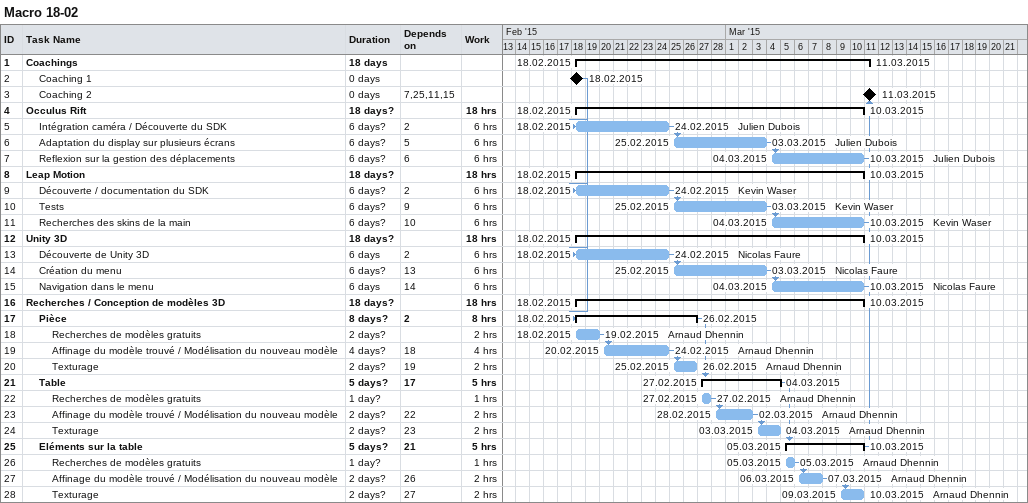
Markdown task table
Macro 18-02

| ID | Level | Task | Duration | Start | Finish | Predecessors | Resources | Work (h) |
|---|---|---|---|---|---|---|---|---|
| 1 | 1 | **Coachings** | 18d | 2015-02-18 | 2015-03-11 |  |  |  |
| 2 | 2 | Coaching 1 | 0d | 2015-02-18 | 2015-02-18 |  |  |  |
| 3 | 2 | Coaching 2 | 0d | 2015-03-11 | 2015-03-11 | 7, 25, 11, 15 |  |  |
| 4 | 1 | **Occulus Rift** | 18d? | 2015-02-18 | 2015-03-10 |  |  | 18 |
| 5 | 2 | Intégration caméra / Découverte du SDK | 6d? | 2015-02-18 | 2015-02-24 | 2 | Julien Dubois | 6 |
| 6 | 2 | Adaptation du display sur plusieurs écrans | 6d? | 2015-02-25 | 2015-03-03 | 5 | Julien Dubois | 6 |
| 7 | 2 | Reflexion sur la gestion des déplacements | 6d? | 2015-03-04 | 2015-03-10 | 6 | Julien Dubois | 6 |
| 8 | 1 | **Leap Motion** | 18d? | 2015-02-18 | 2015-03-10 |  |  | 18 |
| 9 | 2 | Découverte / documentation du SDK | 6d? | 2015-02-18 | 2015-02-24 | 2 | Kevin Waser | 6 |
| 10 | 2 | Tests | 6d? | 2015-02-25 | 2015-03-03 | 9 | Kevin Waser | 6 |
| 11 | 2 | Recherches des skins de la main | 6d? | 2015-03-04 | 2015-03-10 | 10 | Kevin Waser | 6 |
| 12 | 1 | **Unity 3D** | 18d? | 2015-02-18 | 2015-03-10 |  |  | 18 |
| 13 | 2 | Découverte de Unity 3D | 6d | 2015-02-18 | 2015-02-24 | 2 | Nicolas Faure | 6 |
| 14 | 2 | Création du menu | 6d? | 2015-02-25 | 2015-03-03 | 13 | Nicolas Faure | 6 |
| 15 | 2 | Navigation dans le menu | 6d | 2015-03-04 | 2015-03-10 | 14 | Nicolas Faure | 6 |
| 16 | 1 | **Recherches / Conception de modèles 3D** | 18d? | 2015-02-18 | 2015-03-10 |  |  | 18 |
| 17 | 2 | **Pièce** | 8d? | 2015-02-18 | 2015-02-26 | 2 |  | 8 |
| 18 | 3 | Recherches de modèles gratuits | 2d? | 2015-02-18 | 2015-02-19 |  | Arnaud Dhennin | 2 |
| 19 | 3 | Affinage du modèle trouvé / Modélisation du nouveau modèle | 4d? | 2015-02-20 | 2015-02-24 | 18 | Arnaud Dhennin | 4 |
| 20 | 3 | Texturage | 2d? | 2015-02-25 | 2015-02-26 | 19 | Arnaud Dhennin | 2 |
| 21 | 2 | **Table** | 5d? | 2015-02-27 | 2015-03-04 | 17 |  | 5 |
| 22 | 3 | Recherches de modèles gratuits | 1d? | 2015-02-27 | 2015-02-27 |  | Arnaud Dhennin | 1 |
| 23 | 3 | Affinage du modèle trouvé / Modélisation du nouveau modèle | 2d? | 2015-02-28 | 2015-03-02 | 22 | Arnaud Dhennin | 2 |
| 24 | 3 | Texturage | 2d? | 2015-03-03 | 2015-03-04 | 23 | Arnaud Dhennin | 2 |
| 25 | 2 | **Eléments sur la table** | 5d? | 2015-03-05 | 2015-03-10 | 21 |  | 5 |
| 26 | 3 | Recherches de modèles gratuits | 1d? | 2015-03-05 | 2015-03-05 |  | Arnaud Dhennin | 1 |
| 27 | 3 | Affinage du modèle trouvé / Modélisation du nouveau modèle | 2d? | 2015-03-06 | 2015-03-07 | 26 | Arnaud Dhennin | 2 |
| 28 | 3 | Texturage | 2d? | 2015-03-09 | 2015-03-10 | 27 | Arnaud Dhennin | 2 |
